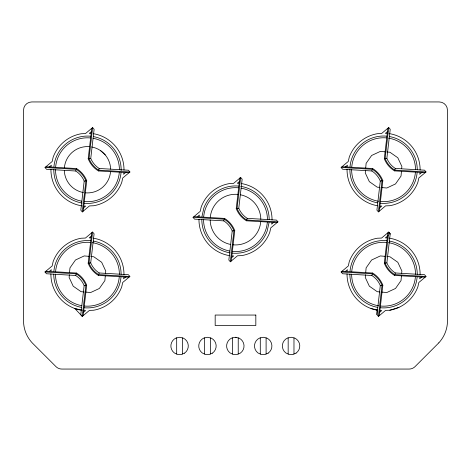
<?xml version="1.0" encoding="UTF-8"?>
<svg xmlns="http://www.w3.org/2000/svg" width="471" height="471" viewBox="0 0 471 471"><rect width="100%" height="100%" fill="white"/><g stroke="black" fill="none" stroke-linecap="round" stroke-linejoin="round"><path stroke-width="0.71" d="M376.947 309.865L376.918 314.628L378.413 316.406L385.572 310.401L389.835 310.224L398.937 307.375M69.372 274.717L69.131 277.454L73.193 286.174L81.077 291.69L83.814 291.932M69.549 272.662L69.967 267.875L75.484 259.992L84.203 255.93L89.543 256.395M105.31 275.794L104.892 280.581L99.375 288.464L90.656 292.526L85.18 292.049M105.492 273.739L105.728 271.002L101.665 262.282L93.788 256.766L90.874 256.512M365.514 170.196L365.272 172.934L369.341 181.647L377.218 187.164L379.956 187.405M365.696 168.141L366.114 163.349L371.631 155.471L380.344 151.403L385.826 151.886M365.514 274.717L365.272 277.454L369.341 286.174L377.218 291.69L379.956 291.932M365.696 272.662L366.114 267.875L371.631 259.992L380.344 255.93L385.826 256.407M401.457 171.267L401.033 176.06L395.516 183.937L386.803 188.006L382.01 187.588M401.692 168.53L401.875 166.481L397.807 157.761L389.929 152.245L387.191 152.003M401.457 275.794L401.033 280.581L395.516 288.464L386.803 292.526L382.01 292.108M401.633 273.739L401.875 271.002L397.807 262.282L389.929 256.766L387.191 256.524M84.185 181.1L80.812 210.148L82.307 211.932L89.466 205.921L93.729 205.745A36.538 36.538 0 0 0 121.771 182.324L122.737 178.014L129.908 171.997L128.418 170.219L99.216 168.488L98.015 167.676A22.019 22.019 0 0 1 91.339 159.722L90.75 158.397L94.118 129.348L92.628 127.57L85.469 133.576L81.206 133.752A36.538 36.538 0 0 0 53.158 157.173L52.193 161.482L45.028 167.499L46.517 169.277L75.719 171.008L76.92 171.821A22.019 22.019 0 0 1 83.597 179.775L84.185 181.1L86.735 180.717L85.822 178.674A24.504 24.504 0 0 0 78.392 169.819L76.537 168.565L45.917 166.752M129.019 172.745L98.398 170.932L96.543 169.678A24.504 24.504 0 0 1 89.113 160.823L88.201 158.78L91.739 128.312M82.307 211.932L85.916 180.852L85.104 179.027A23.703 23.703 0 0 0 77.915 170.467L76.267 169.348L45.028 167.499M92.628 127.57L89.019 158.65L89.831 160.47A23.703 23.703 0 0 0 97.014 169.03L98.669 170.149L129.908 171.997M83.196 211.185L86.735 180.717M84.15 285.579L80.776 314.628L82.272 316.406L89.431 310.401L93.694 310.224A36.538 36.538 0 0 0 121.736 286.804L122.701 282.494L129.872 276.477L128.377 274.699L99.181 272.968L97.974 272.156A22.019 22.019 0 0 1 91.303 264.202L90.709 262.877L94.082 233.828L92.593 232.044L85.428 238.055L81.165 238.232A36.538 36.538 0 0 0 53.123 261.652L52.157 265.962L44.986 271.979L46.482 273.757L75.678 275.488L76.885 276.3A22.019 22.019 0 0 1 83.555 284.254L84.15 285.579L86.693 285.196L85.781 283.153A24.504 24.504 0 0 0 78.357 274.299L76.502 273.045L45.875 271.231M128.983 277.225L98.357 275.411L96.502 274.157A24.504 24.504 0 0 1 89.078 265.303L88.165 263.26L91.698 232.792M92.593 232.044L88.984 263.124L89.796 264.949A23.703 23.703 0 0 0 96.979 273.51L98.633 274.628L129.872 276.477M83.161 315.664L86.693 285.196M277.943 221.859L246.698 220.01L245.05 218.891A23.703 23.703 0 0 1 237.867 210.331L237.048 208.506L240.657 177.426L233.498 183.437L229.236 183.613A36.538 36.538 0 0 0 201.194 207.034L200.228 211.344L193.057 217.361L194.552 219.139L223.749 220.87L224.955 221.682A22.019 22.019 0 0 1 231.626 229.636L232.221 230.961L228.847 260.01L230.337 261.788L237.496 255.782L241.764 255.606A36.538 36.538 0 0 0 269.806 232.185L270.772 227.876L277.943 221.859L276.448 220.081L247.246 218.35L246.045 217.537A22.019 22.019 0 0 1 239.374 209.583L238.779 208.259L242.153 179.21L240.657 177.426L239.768 178.173L236.23 208.641L237.149 210.684A24.504 24.504 0 0 0 244.573 219.539L246.427 220.793L277.054 222.606M230.337 261.788L233.946 230.708L233.133 228.888A23.703 23.703 0 0 0 225.95 220.328L224.296 219.209L193.057 217.361M231.232 261.046L234.764 230.578L233.851 228.535A24.504 24.504 0 0 0 226.427 219.68L224.573 218.426L193.946 216.613M380.291 181.052L376.918 210.107L378.413 211.885L385.572 205.88L389.835 205.703A36.538 36.538 0 0 0 417.877 182.277L418.843 177.967L426.014 171.956L424.524 170.172L395.322 168.447L394.121 167.629A22.019 22.019 0 0 1 387.445 159.675L386.856 158.35L390.223 129.301L388.734 127.523L381.575 133.529L377.312 133.705A36.538 36.538 0 0 0 349.264 157.126L348.299 161.435L341.134 167.452L342.623 169.236L371.825 170.961L373.026 171.774A22.019 22.019 0 0 1 379.703 179.728L380.291 181.052L382.841 180.67L381.928 178.627A24.504 24.504 0 0 0 374.498 169.778L372.643 168.524L342.023 166.71M425.125 172.698L394.504 170.885L392.649 169.631A24.504 24.504 0 0 1 385.219 160.782L384.307 158.739L387.845 128.271M378.413 211.885L382.022 180.805L381.21 178.986A23.703 23.703 0 0 0 374.021 170.42L372.373 169.307L341.134 167.452M388.734 127.523L385.125 158.603L385.937 160.423A23.703 23.703 0 0 0 393.12 168.983L394.775 170.102L426.014 171.956M379.302 211.138L382.841 180.67M389.835 310.224A36.538 36.538 0 0 0 417.877 286.804L418.843 282.494L426.014 276.477L424.524 274.699L395.322 272.968L394.121 272.156A22.019 22.019 0 0 1 387.445 264.202L386.856 262.877L390.223 233.828L388.734 232.044L381.575 238.055L377.312 238.232A36.538 36.538 0 0 0 349.264 261.652L348.299 265.962L341.134 271.979L342.623 273.757L371.825 275.488L373.026 276.3A22.019 22.019 0 0 1 379.703 284.254L380.291 285.579L376.983 314.575M425.125 277.225L394.504 275.411L392.649 274.157A24.504 24.504 0 0 1 385.219 265.303L384.307 263.26L387.845 232.792M378.413 316.406L382.022 285.326L381.21 283.507A23.703 23.703 0 0 0 374.021 274.946L372.373 273.828L341.134 271.979M379.302 315.664L382.841 285.196L381.928 283.153A24.504 24.504 0 0 0 374.498 274.299L372.643 273.045L342.023 271.231M51.074 166.481L51.357 165.215L49.208 167.022M51.039 270.96L51.321 269.695L49.708 271.049M123.861 173.016L123.579 174.282L126.045 172.209M123.82 277.496L123.537 278.761L126.01 276.689M199.109 216.342L199.392 215.076L197.773 216.43M201.953 216.595L203.872 208.017A33.682 33.682 0 0 1 238.514 186.063M269.047 222.624L267.122 231.202A33.682 33.682 0 0 1 232.486 253.157M271.891 222.877L271.608 224.143L274.075 222.071M347.18 166.434L347.463 165.174L345.314 166.975M347.18 270.96L347.463 269.695L345.314 271.502M419.967 172.969L419.685 174.235L422.151 172.162M419.967 277.496L419.685 278.761L422.151 276.689M75.719 171.008L76.537 168.565M99.216 168.488L98.398 170.932M75.678 275.488L76.502 273.045M99.181 272.968L98.357 275.411M223.749 220.87L224.573 218.426M247.246 218.35L246.427 220.793M371.825 170.961L372.643 168.524M395.322 168.447L394.504 170.885M371.825 275.488L372.643 273.045M395.322 272.968L394.504 275.411M91.745 131.338L89.266 133.417L90.732 133.358M83.19 208.158L85.663 206.08L84.197 206.139M91.71 235.818L89.231 237.896L90.697 237.837M83.149 312.638L85.628 310.56L84.162 310.619M239.456 181.47L237.302 183.278L238.768 183.219M231.714 257.602L233.698 255.941L232.232 256M387.851 131.297L385.372 133.37L386.838 133.311M379.296 208.111L381.769 206.033L380.303 206.098M388.063 235.641L385.372 237.896L386.838 237.837M389.676 234.287L390.223 233.828L388.734 232.044L385.125 263.124L385.937 264.949A23.703 23.703 0 0 0 393.12 273.51L394.775 274.628L426.014 276.477M379.296 312.638L381.769 310.56L380.303 310.619M88.201 158.78L90.75 158.397M384.307 158.739L386.856 158.35M236.23 208.641L238.779 208.259M234.764 230.578L232.221 230.961M88.165 263.26L90.709 262.877M384.307 263.26L386.856 262.877M382.841 285.196L380.291 285.579M44.986 271.979L76.225 273.828L77.88 274.946A23.703 23.703 0 0 1 85.063 283.507L85.875 285.326L82.272 316.406L74.854 308.534L82.013 310.136M235.418 337.295L236.101 337.419M370.995 308.534L377 309.877M100.8 150.808L105.251 154.906M293.975 337.913L293.975 354.009M288.17 337.866L288.17 354.033M266.103 337.913L266.103 354.009M260.292 337.866L260.292 354.033M238.232 337.913L238.232 354.009M232.421 337.866L232.421 354.033M210.354 337.913L210.354 354.009M204.549 337.866L204.549 354.033M182.483 337.913L182.483 354.009M176.678 337.866L176.678 354.033M82.019 205.88A36.538 36.538 0 0 1 50.933 169.413M93.647 133.735A36.538 36.538 0 0 1 124.003 170.084M377.395 310.242A36.538 36.538 0 0 1 347.039 273.887M389.022 238.096A36.538 36.538 0 0 1 420.108 274.564M81.983 310.36A36.538 36.538 0 0 1 50.892 273.887M93.605 238.214A36.538 36.538 0 0 1 123.967 274.564M119.251 277.095A31.946 31.946 0 0 1 84.562 306.05M81.807 305.679A31.946 31.946 0 0 1 55.484 274.14M55.613 271.361A31.946 31.946 0 0 1 90.297 242.406M92.363 242.665A31.946 31.946 0 0 1 119.381 274.316M120.976 277.242A33.682 33.682 0 0 1 84.415 307.775M81.512 307.386A33.682 33.682 0 0 1 53.747 274.14M53.882 271.214A33.682 33.682 0 0 1 90.444 240.681M93.346 241.07A33.682 33.682 0 0 1 121.112 274.31M415.393 277.095A31.946 31.946 0 0 1 380.709 306.05M378.643 305.791A31.946 31.946 0 0 1 351.625 274.14M351.755 271.361A31.946 31.946 0 0 1 386.438 242.406M388.504 242.665A31.946 31.946 0 0 1 415.522 274.316M110.538 171.827A23.161 23.161 0 0 1 85.392 192.822M83.391 192.551A23.161 23.161 0 0 1 64.315 170.361M64.397 167.67A23.161 23.161 0 0 1 89.543 146.681M91.545 146.946A23.161 23.161 0 0 1 110.62 169.136M417.123 277.242A33.682 33.682 0 0 1 380.562 307.775M377.654 307.386A33.682 33.682 0 0 1 349.888 274.14M350.024 271.214A33.682 33.682 0 0 1 386.585 240.681M389.493 241.07A33.682 33.682 0 0 1 417.253 274.31M121.018 172.763A33.682 33.682 0 0 1 84.456 203.295M82.278 203.03A33.682 33.682 0 0 1 53.782 169.666M53.918 166.734A33.682 33.682 0 0 1 90.479 136.201M93.388 136.59A33.682 33.682 0 0 1 121.141 170.573M119.287 172.616A31.946 31.946 0 0 1 84.603 201.57M81.848 201.199A31.946 31.946 0 0 1 55.519 169.66M55.649 166.887A31.946 31.946 0 0 1 90.332 137.932M93.087 138.297A31.946 31.946 0 0 1 119.416 169.837M260.751 221.5A25.322 25.322 0 0 1 232.904 244.802M230.819 244.496A25.322 25.322 0 0 1 210.178 219.875M210.249 217.72A25.322 25.322 0 0 1 238.096 194.417M240.181 194.723A25.322 25.322 0 0 1 260.822 219.345M267.322 222.477A31.946 31.946 0 0 1 232.633 251.432M229.877 251.061A31.946 31.946 0 0 1 203.554 219.521M203.678 216.742A31.946 31.946 0 0 1 238.367 187.788M241.123 188.159A31.946 31.946 0 0 1 267.446 219.698M230.307 252.892A33.682 33.682 0 0 1 201.818 219.527M240.693 186.328A33.682 33.682 0 0 1 269.182 219.692M415.393 172.569A31.946 31.946 0 0 1 380.709 201.523M378.643 201.27A31.946 31.946 0 0 1 351.625 169.619M351.755 166.84A31.946 31.946 0 0 1 386.438 137.885M388.504 138.138A31.946 31.946 0 0 1 415.522 169.795M417.123 172.716A33.682 33.682 0 0 1 380.562 203.254M377.654 202.866A33.682 33.682 0 0 1 349.888 169.619M350.024 166.693A33.682 33.682 0 0 1 386.585 136.154M389.493 136.543A33.682 33.682 0 0 1 417.253 169.79M229.324 255.623A36.538 36.538 0 0 1 198.962 219.274M241.676 183.596A36.538 36.538 0 0 1 272.038 219.945M377.395 205.715A36.538 36.538 0 0 1 347.039 169.366M389.022 133.576A36.538 36.538 0 0 1 420.108 170.043M235.5 337.277L239.027 338.101A8.708 8.708 0 0 1 240.304 353.132L236.966 354.539L233.345 354.469L230.066 352.926A8.708 8.708 0 0 1 231.944 337.96L235.5 337.277M438.813 342.847L415.075 366.591A8.407 8.407 0 0 1 409.122 369.058L61.878 369.058A8.407 8.407 0 0 1 55.925 366.591L32.187 342.847A32.428 32.428 0 0 1 23.556 322.005L23.55 110.149A8.207 8.207 0 0 1 31.757 101.942L439.243 101.942A8.207 8.207 0 0 1 447.45 110.149L447.45 322.005A32.428 32.428 0 0 1 438.813 342.847M184.555 353.132L181.217 354.539L177.596 354.469L174.317 352.926A8.708 8.708 0 0 1 176.195 337.96L179.757 337.277L183.284 338.101A8.708 8.708 0 0 1 184.555 353.132M212.433 353.132L209.095 354.539L205.474 354.469L202.194 352.926A8.708 8.708 0 0 1 204.073 337.96L207.629 337.277L211.155 338.101A8.708 8.708 0 0 1 212.433 353.132M268.176 353.132L264.837 354.539L261.217 354.469L257.937 352.926A8.708 8.708 0 0 1 259.815 337.96L263.371 337.277L266.898 338.101A8.708 8.708 0 0 1 268.176 353.132M296.047 353.132L292.709 354.539L289.088 354.469L285.809 352.926A8.708 8.708 0 0 1 287.687 337.96L291.249 337.277L294.775 338.101A8.708 8.708 0 0 1 296.047 353.132M255.824 315.052L215.176 315.052L215.176 325.508L255.824 325.508L255.824 315.052"/></g></svg>
